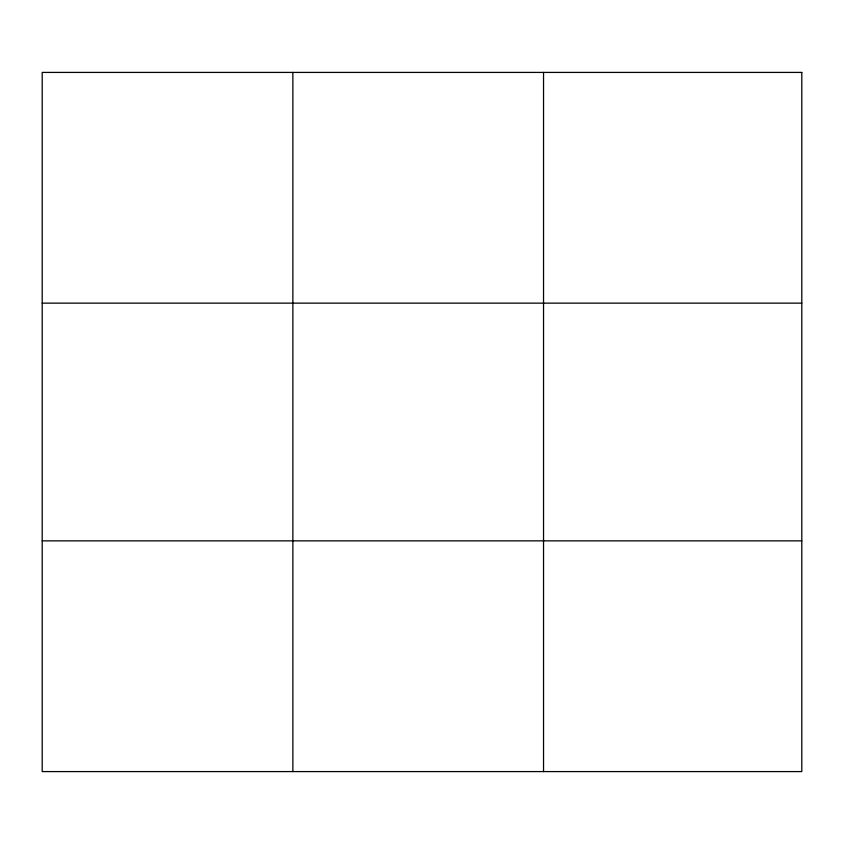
<?xml version="1.0" encoding="UTF-8"?>
<svg xmlns="http://www.w3.org/2000/svg" width="844" height="844" viewBox="0 0 844 844"><rect width="100%" height="100%" fill="white"/><g stroke="black" fill="none" stroke-linecap="round" stroke-linejoin="round"><path stroke-width="1.27" d="M292.868 72.415L292.868 771.585M543.536 72.415L543.536 771.585M42.2 303.144L801.8 303.144M42.2 540.856L801.8 540.856M801.8 72.415L801.8 771.585L42.2 771.585L42.2 72.415L801.8 72.415"/></g></svg>
